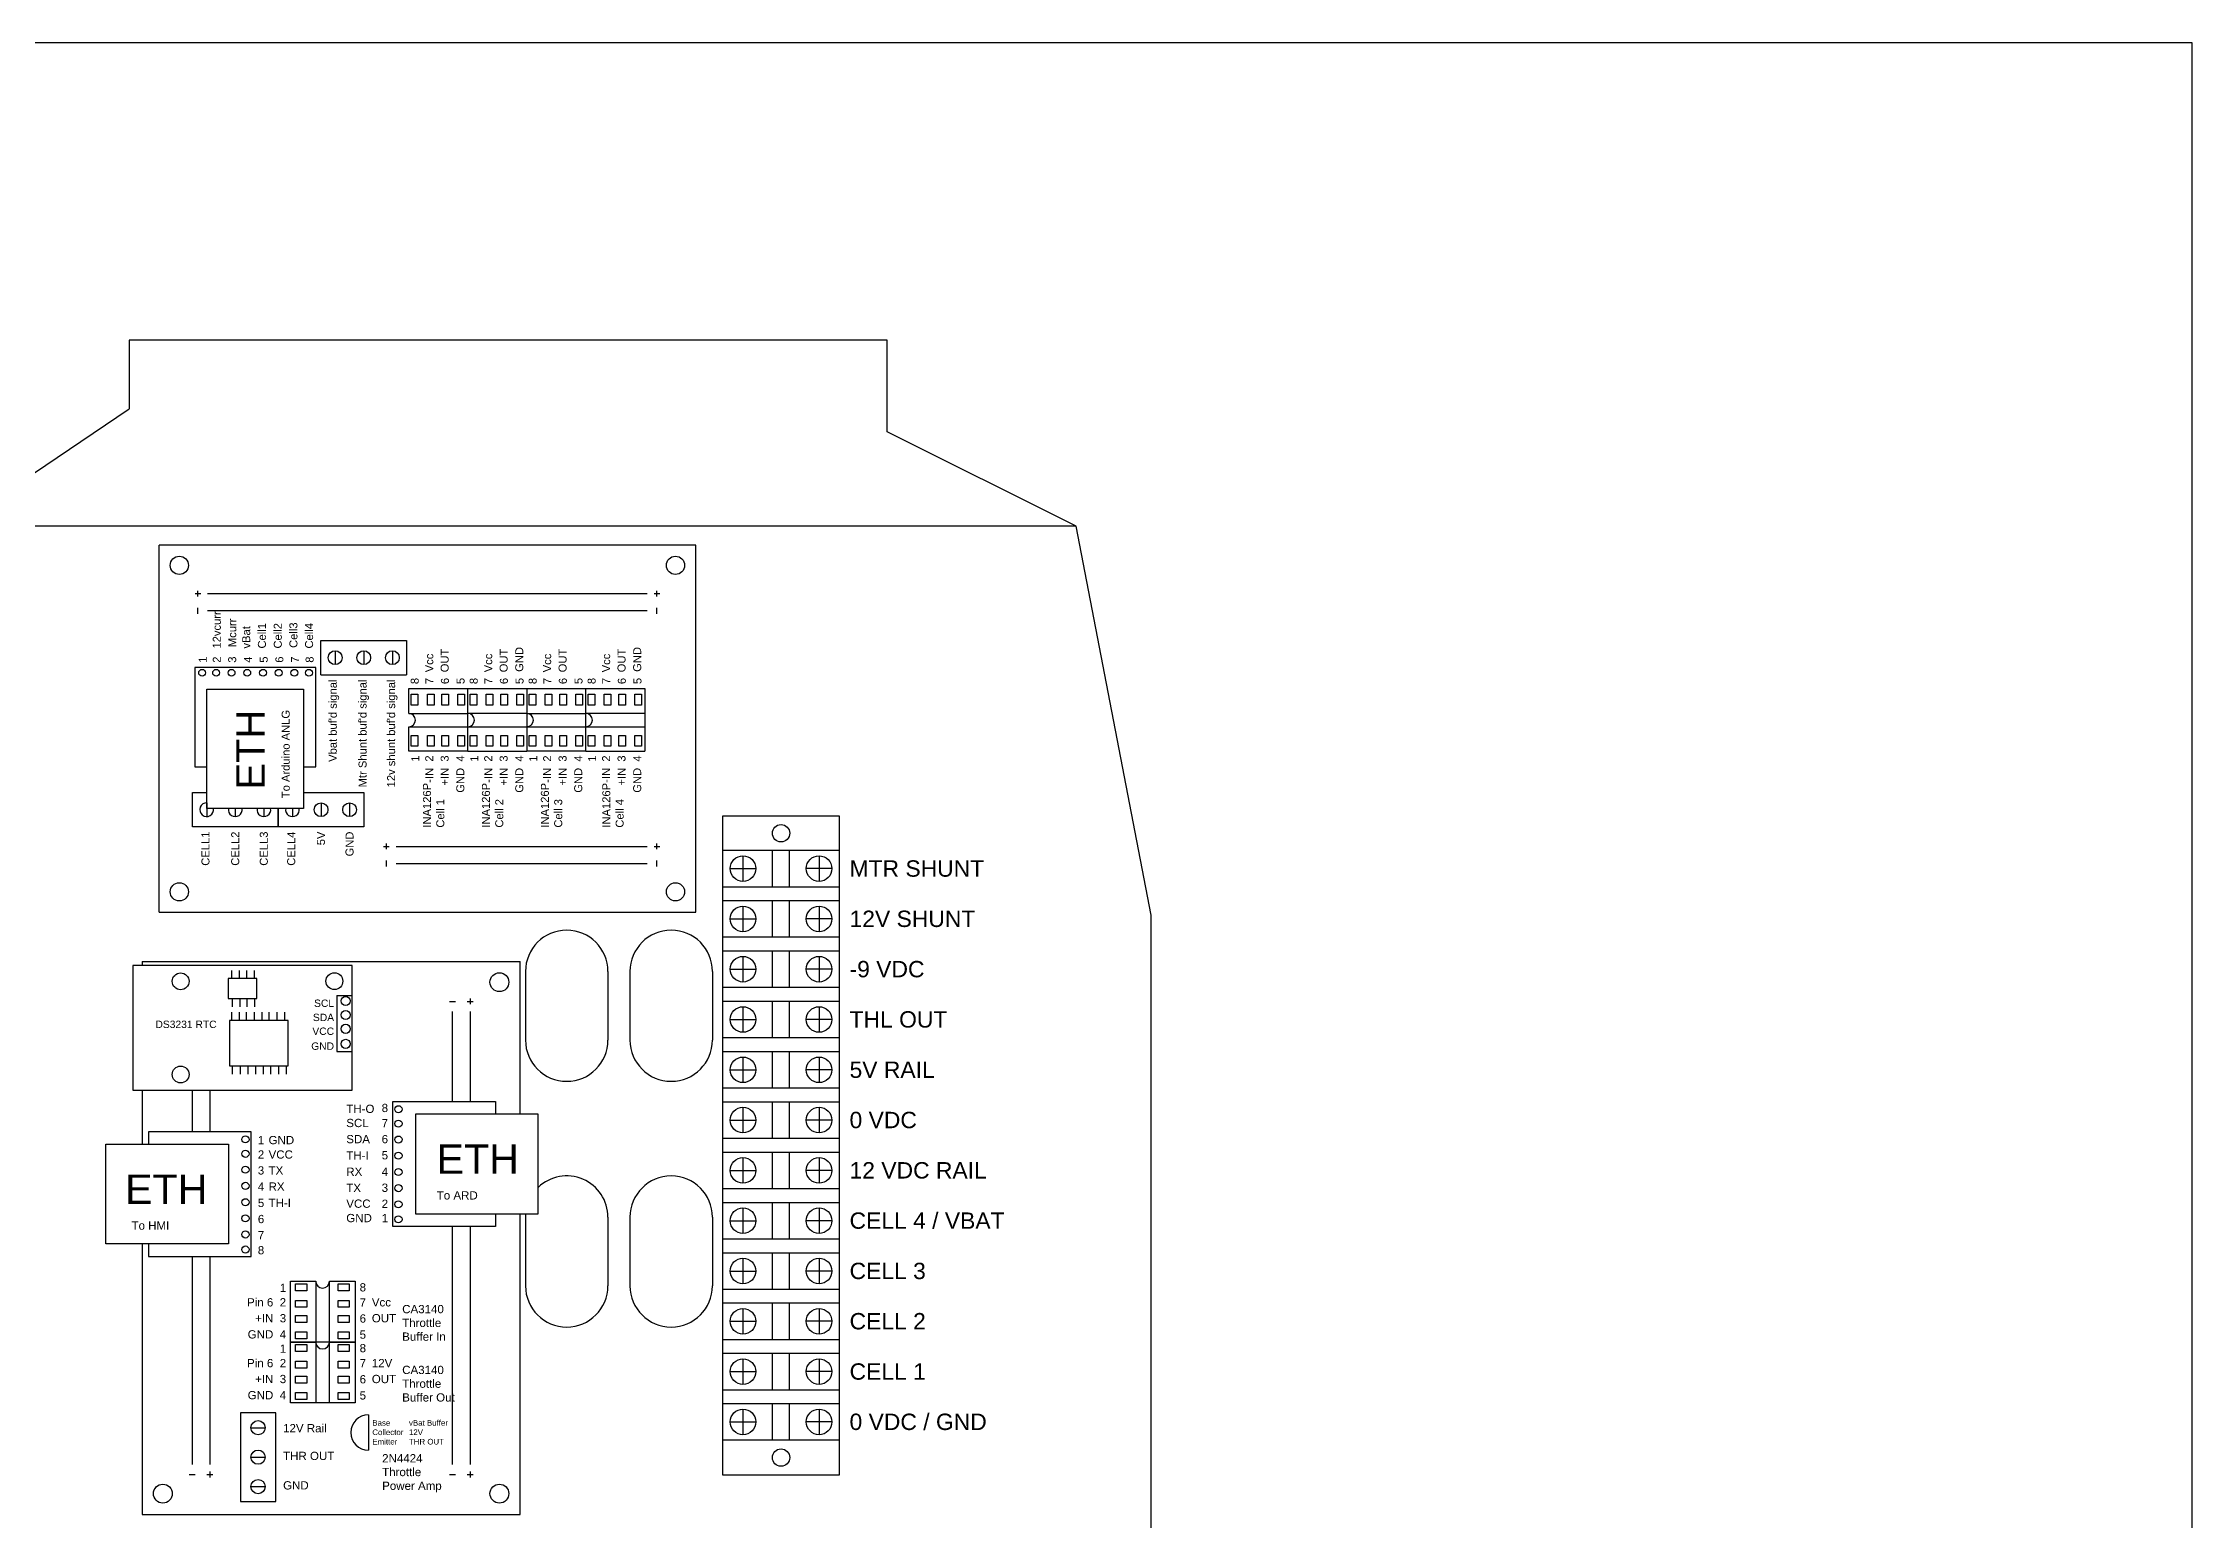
# Model space of a CAD drawing. Header units: inches. Extents: x 0 to 43.7, y -2.3 to 8.
# Drawn here: x 3.94 to 10.5, y 3.49 to 8 of the extents above; entities that cross this region are included whole.
import ezdxf
from ezdxf.enums import TextEntityAlignment as Align

# ---------------------------------------------------------------- set-up
doc = ezdxf.new("R2010")
doc.units = ezdxf.units.IN
doc.header["$MEASUREMENT"] = 0
doc.layers.add('DRAWING SHT', color=7, linetype='Continuous')
doc.styles.get("Standard").update_dxf_attribs({"font": 'arial.ttf'})

# ---------------------------------------------------------------- blocks, each defined once
blk = doc.blocks.new('Fuerth Cole DRAWING SHT')
at = {"layer": 'DRAWING SHT'}
blk.add_lwpolyline([(0, 0), (10.5, 0), (10.5, 8), (0, 8)], close=True, dxfattribs=at)
for tag, p in [('DATE', (9.375, 0.375)), ('DRN_BY', (1.4375, 0.125)), ('CLS', (3.025, 0.125)), ('SCALE', (9.425, 0.125))]:
    blk.add_attdef(tag, text='', height=0.12, dxfattribs=at).set_placement(p, align=Align.MIDDLE_CENTER)
at = {"layer": 'DRAWING SHT', "lineweight": 30, "flags": 104}
blk.add_attdef('TITLE', text='', height=0.12, dxfattribs=at).set_placement((3.875, 0.25), align=Align.MIDDLE_LEFT)
blk = doc.blocks.new('*U5')
for p, q in [((0.1772, 0.0551), (-0.1772, 0.0551)), ((-0.1553, 0.0001), (-0.077, 0.0001)), ((-0.1162, 0.0392), (-0.1162, -0.039)), ((-0.026, -0.0551), (-0.026, 0.0551)), ((0.026, -0.0551), (0.026, 0.0551)), ((0.1553, 0.0001), (0.077, 0.0001)), ((0.1162, 0.0392), (0.1162, -0.039)), ((-0.1772, -0.0551), (0.1772, -0.0551))]:
    blk.add_line(p, q)
for centre in [(-0.1162, 0.0001), (0.1162, 0.0001)]:
    blk.add_circle(centre, 0.0391)
blk = doc.blocks.new('*U4')
at = {"color": 0, "linetype": 'ByBlock', "lineweight": -2, "transparency": 16777216}
for p in [(0, 1.6901), (0, 1.5365), (0, 1.3828), (0, 1.2292), (0, 1.0755), (0, 0.9219), (0, 0.7682), (0, 0.6146), (0, 0.4609), (0, 0.3073), (0, 0.1536), (0, 0)]:
    blk.add_blockref('*U5', p, dxfattribs=at)

msp = doc.modelspace()

# ---------------------------------------------------------------- linework, layer by layer
for p, q in [((6.5138, 7.0918), (4.1991, 7.0918)), ((4.1991, 7.0918), (4.1991, 6.8824)), ((6.5138, 6.8126), (6.5138, 7.0918)), ((3.6669, 6.524), (4.1991, 6.8824)), ((7.0913, 6.524), (6.5138, 6.8126)), ((7.0913, 6.524), (3.6669, 6.524)), ((7.3207, 5.3355), (7.0913, 6.524)), ((5.9292, 6.4661), (4.2903, 6.4661)), ((4.2903, 5.3455), (4.2903, 6.4661)), ((5.9292, 5.3455), (5.9292, 6.4661)), ((4.4, 6.318), (4.4175, 6.318)), ((4.4087, 6.3092), (4.4087, 6.3267)), ((4.4384, 6.318), (5.7811, 6.318)), ((5.802, 6.318), (5.8194, 6.318)), ((5.8107, 6.3092), (5.8107, 6.3267)), ((4.4087, 6.2568), (4.4087, 6.2743)), ((5.7811, 6.2656), (4.4384, 6.2656)), ((5.8107, 6.2568), (5.8107, 6.2743)), ((4.7843, 6.1748), (5.0462, 6.1748)), ((4.7843, 6.07), (4.7843, 6.1748)), ((5.0462, 6.1748), (5.0462, 6.07)), ((4.828, 6.1433), (4.828, 6.1014)), ((4.9153, 6.1433), (4.9153, 6.1014)), ((5.0026, 6.1433), (5.0026, 6.1014)), ((4.7843, 6.07), (5.0462, 6.07)), ((5.0529, 5.952), (5.0529, 6.0285)), ((5.0529, 6.0285), (5.233, 6.0285)), ((5.233, 5.8364), (5.233, 6.0285)), ((5.233, 6.0285), (5.4131, 6.0285)), ((5.4131, 6.0285), (5.4131, 5.8364)), ((5.4131, 6.0285), (5.5933, 6.0285)), ((5.5933, 5.8364), (5.5933, 6.0285)), ((5.5933, 6.0285), (5.7734, 6.0285)), ((5.7734, 6.0285), (5.7734, 5.8364)), ((5.0529, 5.952), (5.233, 5.952)), ((5.0529, 5.8364), (5.0529, 5.9115)), ((5.0529, 5.9115), (5.233, 5.9115)), ((5.4131, 5.952), (5.233, 5.952)), ((5.233, 5.9115), (5.4131, 5.9115)), ((5.4131, 5.952), (5.5933, 5.952)), ((5.4131, 5.9115), (5.5933, 5.9115)), ((5.7734, 5.952), (5.5933, 5.952)), ((5.5933, 5.9115), (5.7734, 5.9115)), ((5.233, 5.8364), (5.0529, 5.8364)), ((5.233, 5.8364), (5.4131, 5.8364)), ((5.5933, 5.8364), (5.4131, 5.8364)), ((5.5933, 5.8364), (5.7734, 5.8364)), ((4.3918, 5.7105), (4.4359, 5.7105)), ((4.3918, 5.6057), (4.3918, 5.7105)), ((4.4355, 5.6791), (4.4355, 5.6372)), ((4.5228, 5.662), (4.5228, 5.6372)), ((4.6101, 5.662), (4.6101, 5.6372)), ((4.6538, 5.662), (4.6538, 5.6057)), ((4.6538, 5.6057), (4.6538, 5.662)), ((4.6974, 5.662), (4.6974, 5.6372)), ((4.7311, 5.7105), (4.9157, 5.7105)), ((4.7847, 5.6791), (4.7847, 5.6372)), ((4.872, 5.6791), (4.872, 5.6372)), ((4.9157, 5.7105), (4.9157, 5.6057)), ((4.6538, 5.6057), (4.3918, 5.6057)), ((4.9157, 5.6057), (4.6538, 5.6057)), ((4.976, 5.546), (4.9934, 5.546)), ((4.9847, 5.5373), (4.9847, 5.5548)), ((5.0144, 5.546), (5.7811, 5.546)), ((5.802, 5.546), (5.8194, 5.546)), ((5.8107, 5.5373), (5.8107, 5.5548)), ((4.9847, 5.4849), (4.9847, 5.5024)), ((5.0144, 5.4936), (5.7811, 5.4936)), ((5.8107, 5.4849), (5.8107, 5.5024)), ((4.2903, 5.3455), (5.9292, 5.3455)), ((7.3207, 0.9571), (7.3207, 5.3355)), ((4.2381, 5.1947), (4.2381, 5.1821)), ((4.2381, 5.1947), (5.3933, 5.1947)), ((5.3933, 4.7284), (5.3933, 5.1947)), ((4.5115, 5.1673), (4.5115, 5.1419)), ((4.5344, 5.1673), (4.5344, 5.1419)), ((4.5569, 5.1673), (4.5569, 5.1419)), ((4.5803, 5.1673), (4.5803, 5.1419)), ((5.4093, 5.1639), (5.4093, 4.9542)), ((5.6611, 5.1639), (5.6611, 4.9542)), ((5.7285, 5.1639), (5.7285, 4.9542)), ((5.9803, 5.1639), (5.9803, 4.9542)), ((4.5131, 5.081), (4.5131, 5.0556)), ((4.5368, 5.081), (4.5368, 5.0556)), ((4.5586, 5.081), (4.5586, 5.0556)), ((4.582, 5.081), (4.582, 5.0556)), ((4.8334, 5.0908), (4.8334, 4.919)), ((4.8334, 5.0908), (4.8803, 5.0908)), ((5.1776, 5.0725), (5.1956, 5.0725)), ((5.2316, 5.0725), (5.2496, 5.0725)), ((5.2406, 5.0815), (5.2406, 5.0635)), ((4.5115, 5.0398), (4.5115, 5.0144)), ((4.535, 5.0398), (4.535, 5.0144)), ((4.5565, 5.0398), (4.5565, 5.0144)), ((4.5805, 5.0398), (4.5805, 5.0144)), ((4.6036, 5.0398), (4.6036, 5.0144)), ((4.6254, 5.0398), (4.6254, 5.0144)), ((4.6497, 5.0398), (4.6497, 5.0144)), ((4.6727, 5.0398), (4.6727, 5.0144)), ((5.1866, 4.7662), (5.1866, 5.0419)), ((5.2406, 5.0419), (5.2406, 4.7662)), ((4.5132, 4.876), (4.5132, 4.8505)), ((4.5374, 4.876), (4.5374, 4.8505)), ((4.5616, 4.876), (4.5616, 4.8505)), ((4.5845, 4.876), (4.5845, 4.8505)), ((4.6077, 4.876), (4.6077, 4.8505)), ((4.6302, 4.876), (4.6302, 4.8505)), ((4.6544, 4.876), (4.6544, 4.8505)), ((4.6783, 4.876), (4.6783, 4.8505)), ((4.8334, 4.919), (4.8803, 4.919)), ((4.2381, 4.8008), (4.2381, 4.6362)), ((4.3908, 4.8008), (4.3908, 4.674)), ((4.4448, 4.8008), (4.4448, 4.674)), ((5.3933, 3.5051), (5.3933, 4.424)), ((5.4093, 4.4134), (5.4093, 4.2037)), ((5.6611, 4.4134), (5.6611, 4.2037)), ((5.7285, 4.4134), (5.7285, 4.2037)), ((5.9803, 4.4134), (5.9803, 4.2037)), ((5.1866, 3.6579), (5.1866, 4.3851)), ((5.2406, 4.3851), (5.2406, 3.6579)), ((4.2381, 4.3319), (4.2381, 3.5051)), ((4.3908, 4.2929), (4.3908, 3.6579)), ((4.4448, 4.2929), (4.4448, 3.6579)), ((4.6912, 4.2176), (4.7686, 4.2176)), ((4.7686, 4.2176), (4.7686, 4.0319)), ((4.8104, 4.0319), (4.8104, 4.2176)), ((4.8104, 4.2176), (4.8892, 4.2176)), ((4.6912, 4.0319), (4.7686, 4.0319)), ((4.7686, 4.0319), (4.7686, 3.8462)), ((4.8104, 3.8462), (4.8104, 4.0319)), ((4.8104, 4.0319), (4.8892, 4.0319)), ((4.5384, 3.8153), (4.5384, 3.5453)), ((4.6464, 3.8153), (4.5384, 3.8153)), ((4.6464, 3.5453), (4.6464, 3.8153)), ((4.9294, 3.8093), (4.9294, 3.7017)), ((4.5708, 3.7703), (4.614, 3.7703)), ((4.5708, 3.6803), (4.614, 3.6803)), ((4.3818, 3.6273), (4.3998, 3.6273)), ((4.4358, 3.6273), (4.4538, 3.6273)), ((4.4448, 3.6363), (4.4448, 3.6183)), ((5.1776, 3.6273), (5.1956, 3.6273)), ((5.2316, 3.6273), (5.2496, 3.6273)), ((5.2406, 3.6363), (5.2406, 3.6183)), ((4.5384, 3.5453), (4.6464, 3.5453)), ((4.5708, 3.5903), (4.614, 3.5903)), ((4.2381, 3.5051), (5.3933, 3.5051))]:
    msp.add_line(p, q)
for points in [[(4.7311, 5.789), (4.7689, 5.789), (4.7689, 6.0926), (4.3991, 6.0926), (4.3991, 5.789), (4.4359, 5.789)], [(5.3174, 4.424), (5.3174, 4.3851), (5.0044, 4.3851), (5.0044, 4.7662), (5.3174, 4.7662), (5.3174, 4.7284)], [(4.258, 4.3319), (4.258, 4.2929), (4.571, 4.2929), (4.571, 4.674), (4.258, 4.674), (4.258, 4.6362)], [(4.8892, 4.2176), (4.8892, 4.0319), (4.6912, 4.0319), (4.6912, 4.2176)], [(4.8892, 4.0319), (4.8892, 3.8462), (4.6912, 3.8462), (4.6912, 4.0319)]]:
    msp.add_lwpolyline(points)
for points in [[(4.4359, 5.662), (4.4359, 6.026), (4.7311, 6.026), (4.7311, 5.662)], [(5.0808, 6.0108), (5.0808, 5.9776), (5.0603, 5.9776), (5.0603, 6.0108)], [(5.1299, 6.0108), (5.1299, 5.9776), (5.1095, 5.9776), (5.1095, 6.0108)], [(5.1746, 6.0108), (5.1746, 5.9776), (5.1541, 5.9776), (5.1541, 6.0108)], [(5.223, 6.0108), (5.223, 5.9776), (5.2026, 5.9776), (5.2026, 6.0108)], [(5.2609, 6.0108), (5.2609, 5.9776), (5.2405, 5.9776), (5.2405, 6.0108)], [(5.31, 6.0108), (5.31, 5.9776), (5.2896, 5.9776), (5.2896, 6.0108)], [(5.3547, 6.0108), (5.3547, 5.9776), (5.3343, 5.9776), (5.3343, 6.0108)], [(5.4032, 6.0108), (5.4032, 5.9776), (5.3827, 5.9776), (5.3827, 6.0108)], [(5.441, 6.0108), (5.441, 5.9776), (5.4206, 5.9776), (5.4206, 6.0108)], [(5.4901, 6.0108), (5.4901, 5.9776), (5.4697, 5.9776), (5.4697, 6.0108)], [(5.5348, 6.0108), (5.5348, 5.9776), (5.5144, 5.9776), (5.5144, 6.0108)], [(5.5833, 6.0108), (5.5833, 5.9776), (5.5629, 5.9776), (5.5629, 6.0108)], [(5.6211, 6.0108), (5.6211, 5.9776), (5.6007, 5.9776), (5.6007, 6.0108)], [(5.6703, 6.0108), (5.6703, 5.9776), (5.6498, 5.9776), (5.6498, 6.0108)], [(5.7149, 6.0108), (5.7149, 5.9776), (5.6945, 5.9776), (5.6945, 6.0108)], [(5.7634, 6.0108), (5.7634, 5.9776), (5.743, 5.9776), (5.743, 6.0108)], [(5.0808, 5.8849), (5.0808, 5.8517), (5.0603, 5.8517), (5.0603, 5.8849)], [(5.1299, 5.8849), (5.1299, 5.8517), (5.1095, 5.8517), (5.1095, 5.8849)], [(5.1746, 5.8849), (5.1746, 5.8517), (5.1541, 5.8517), (5.1541, 5.8849)], [(5.223, 5.8849), (5.223, 5.8517), (5.2026, 5.8517), (5.2026, 5.8849)], [(5.2609, 5.8849), (5.2609, 5.8517), (5.2405, 5.8517), (5.2405, 5.8849)], [(5.31, 5.8849), (5.31, 5.8517), (5.2896, 5.8517), (5.2896, 5.8849)], [(5.3547, 5.8849), (5.3547, 5.8517), (5.3343, 5.8517), (5.3343, 5.8849)], [(5.4032, 5.8849), (5.4032, 5.8517), (5.3827, 5.8517), (5.3827, 5.8849)], [(5.441, 5.8849), (5.441, 5.8517), (5.4206, 5.8517), (5.4206, 5.8849)], [(5.4901, 5.8849), (5.4901, 5.8517), (5.4697, 5.8517), (5.4697, 5.8849)], [(5.5348, 5.8849), (5.5348, 5.8517), (5.5144, 5.8517), (5.5144, 5.8849)], [(5.5833, 5.8849), (5.5833, 5.8517), (5.5629, 5.8517), (5.5629, 5.8849)], [(5.6211, 5.8849), (5.6211, 5.8517), (5.6007, 5.8517), (5.6007, 5.8849)], [(5.6703, 5.8849), (5.6703, 5.8517), (5.6498, 5.8517), (5.6498, 5.8849)], [(5.7149, 5.8849), (5.7149, 5.8517), (5.6945, 5.8517), (5.6945, 5.8849)], [(5.7634, 5.8849), (5.7634, 5.8517), (5.743, 5.8517), (5.743, 5.8849)], [(6.0126, 5.6392), (6.3671, 5.6392), (6.3671, 3.6251), (6.0126, 3.6251)], [(4.8803, 5.1821), (4.2095, 5.1821), (4.2095, 4.8008), (4.8803, 4.8008)], [(4.5891, 5.1419), (4.5014, 5.1419), (4.5014, 5.081), (4.5891, 5.081)], [(4.6841, 5.0144), (4.505, 5.0144), (4.505, 4.876), (4.6841, 4.876)], [(5.4483, 4.7284), (5.073, 4.7284), (5.073, 4.424), (5.4483, 4.424)], [(4.1271, 4.6362), (4.5024, 4.6362), (4.5024, 4.3319), (4.1271, 4.3319)], [(4.7411, 4.1888), (4.7069, 4.1888), (4.7069, 4.2099), (4.7411, 4.2099)], [(4.8709, 4.1888), (4.8367, 4.1888), (4.8367, 4.2099), (4.8709, 4.2099)], [(4.7411, 4.1382), (4.7069, 4.1382), (4.7069, 4.1592), (4.7411, 4.1592)], [(4.8709, 4.1382), (4.8367, 4.1382), (4.8367, 4.1592), (4.8709, 4.1592)], [(4.7411, 4.0921), (4.7069, 4.0921), (4.7069, 4.1132), (4.7411, 4.1132)], [(4.8709, 4.0921), (4.8367, 4.0921), (4.8367, 4.1132), (4.8709, 4.1132)], [(4.7411, 4.0422), (4.7069, 4.0422), (4.7069, 4.0632), (4.7411, 4.0632)], [(4.7411, 4.0032), (4.7069, 4.0032), (4.7069, 4.0242), (4.7411, 4.0242)], [(4.8709, 4.0422), (4.8367, 4.0422), (4.8367, 4.0632), (4.8709, 4.0632)], [(4.8709, 4.0032), (4.8367, 4.0032), (4.8367, 4.0242), (4.8709, 4.0242)], [(4.7411, 3.9525), (4.7069, 3.9525), (4.7069, 3.9736), (4.7411, 3.9736)], [(4.8709, 3.9525), (4.8367, 3.9525), (4.8367, 3.9736), (4.8709, 3.9736)], [(4.7411, 3.9065), (4.7069, 3.9065), (4.7069, 3.9275), (4.7411, 3.9275)], [(4.7411, 3.8565), (4.7069, 3.8565), (4.7069, 3.8775), (4.7411, 3.8775)], [(4.8709, 3.9065), (4.8367, 3.9065), (4.8367, 3.9275), (4.8709, 3.9275)], [(4.8709, 3.8565), (4.8367, 3.8565), (4.8367, 3.8775), (4.8709, 3.8775)]]:
    msp.add_lwpolyline(points, close=True)
for centre, radius in [((4.352, 6.4044), 0.0279), ((5.8675, 6.4044), 0.0279), ((4.828, 6.1224), 0.021), ((4.9153, 6.1224), 0.021), ((5.0026, 6.1224), 0.021), ((4.4216, 6.0761), 0.0105), ((4.4643, 6.0761), 0.0105), ((4.5114, 6.0761), 0.0105), ((4.5592, 6.0761), 0.0105), ((4.6077, 6.0761), 0.0105), ((4.6555, 6.0761), 0.0105), ((4.7033, 6.0761), 0.0105), ((4.7478, 6.0761), 0.0105), ((4.7847, 5.6581), 0.021), ((4.872, 5.6581), 0.021), ((6.1899, 5.5862), 0.0265), ((4.352, 5.4072), 0.0279), ((5.8675, 5.4072), 0.0279), ((4.3559, 5.1338), 0.0257), ((4.8256, 5.1344), 0.0257), ((5.3297, 5.131), 0.0288), ((4.8603, 5.0738), 0.0139), ((4.8603, 5.031), 0.0139), ((4.8603, 4.9886), 0.0139), ((4.8603, 4.9427), 0.0139), ((4.3559, 4.849), 0.0257), ((5.0214, 4.743), 0.0108), ((4.554, 4.6509), 0.0108), ((5.0214, 4.699), 0.0108), ((5.0214, 4.6505), 0.0108), ((4.554, 4.6069), 0.0108), ((5.0214, 4.6012), 0.0108), ((4.554, 4.5583), 0.0108), ((5.0214, 4.5512), 0.0108), ((4.554, 4.509), 0.0108), ((4.554, 4.459), 0.0108), ((5.0214, 4.502), 0.0108), ((4.554, 4.4098), 0.0108), ((5.0214, 4.4527), 0.0108), ((5.0214, 4.4068), 0.0108), ((4.554, 4.3605), 0.0108), ((4.554, 4.3146), 0.0108), ((4.5924, 3.7703), 0.0216), ((4.5924, 3.6803), 0.0216), ((6.1899, 3.6789), 0.0265), ((4.5924, 3.5903), 0.0216), ((4.3017, 3.5688), 0.0288), ((5.3297, 3.5688), 0.0288)]:
    msp.add_circle(centre, radius)
for centre, radius, start, end in [((5.0529, 5.9318), 0.0203, 270, 90), ((5.233, 5.9318), 0.0203, 270, 90), ((5.4131, 5.9318), 0.0203, 270, 90), ((5.5933, 5.9318), 0.0203, 270, 90), ((4.4355, 5.6581), 0.021, 88.99004, 10.69233), ((4.5228, 5.6581), 0.021, 169.30767, 10.69233), ((4.6101, 5.6581), 0.021, 169.30767, 10.69233), ((4.6974, 5.6581), 0.021, 169.30767, 10.69233), ((5.5352, 5.1639), 0.1259, 0, 180), ((5.8544, 5.1639), 0.1259, 0, 180), ((5.5352, 4.9542), 0.1259, 180, 0), ((5.8544, 4.9542), 0.1259, 180, 0), ((5.5352, 4.4134), 0.1259, 0, 133.66672), ((5.8544, 4.4134), 0.1259, 0, 180), ((5.5352, 4.4134), 0.1259, 175.13551, 180), ((4.7895, 4.2176), 0.0209, 180, 0), ((5.5352, 4.2037), 0.1259, 180, 0), ((5.8544, 4.2037), 0.1259, 180, 0), ((4.7895, 4.0319), 0.0209, 180, 0), ((4.9294, 3.7555), 0.0538, 90, 270)]:
    msp.add_arc(centre, radius, start, end)

# ---------------------------------------------------------------- block references
for name, p in [('Fuerth Cole DRAWING SHT', (0, 0)), ('*U4', (6.1899, 3.7879))]:
    msp.add_blockref(name, p)

# ---------------------------------------------------------------- texts
at = {"rotation": 90}
for s, width, heights, insert, char_height, attachment_point in [('12vcurr', 0.070065, [0], (4.4665, 6.1503), 0.02445, 4), ('Mcurr', 0.065813, [0], (4.5136, 6.1546), 0.02445, 4), ('vBat', 0.070065, [0.0167], (4.5563, 6.1503), 0.02445, 4), ('Cell1', 0.070065, [0], (4.6044, 6.1503), 0.02445, 4), ('Cell2', 0.070065, [0], (4.6528, 6.1503), 0.02445, 4), ('Cell3', 0.068193, [0.0253], (4.7006, 6.1522), 0.02445, 4), ('Cell4', 0.070065, [0], (4.7484, 6.1503), 0.02445, 4), ('1', 0.070065, [0], (4.4114, 6.1259), 0.0244, 3), ('2', 0.070065, [0], (4.4541, 6.1259), 0.0244, 3), ('3', 0.070065, [0], (4.5012, 6.1259), 0.0244, 3), ('4', 0.070065, [0], (4.549, 6.1259), 0.0244, 3), ('5', 0.070065, [0], (4.5975, 6.1259), 0.0244, 3), ('6', 0.070065, [0], (4.6453, 6.1259), 0.0244, 3), ('7', 0.070065, [0], (4.6931, 6.1259), 0.0244, 3), ('8', 0.070065, [0], (4.7376, 6.1259), 0.0244, 3), ('Vcc', 0.070065, [0], (5.1031, 6.0777), 0.02445, 1), ('OUT', 0.070065, [0], (5.1502, 6.0777), 0.02445, 1), ('Vcc', 0.070065, [0], (5.2832, 6.0777), 0.02445, 1), ('OUT', 0.070065, [0], (5.3303, 6.0777), 0.02445, 1), ('GND', 0.070065, [0], (5.3781, 6.0791), 0.02445, 1), ('Vcc', 0.070065, [0], (5.4633, 6.0777), 0.02445, 1), ('OUT', 0.070065, [0], (5.5104, 6.0777), 0.02445, 1), ('Vcc', 0.070065, [0], (5.6434, 6.0777), 0.02445, 1), ('OUT', 0.070065, [0], (5.6905, 6.0777), 0.02445, 1), ('GND', 0.070065, [0], (5.7383, 6.0791), 0.02445, 1), ("Vbat buf'd signal", 0.309607, [0.111], (4.8243, 6.0555), 0.024447, 6), ("Mtr Shunt buf'd signal", 0.341324, [0.1583], (4.9153, 6.0555), 0.024447, 6), ("12v shunt buf'd signal", 0.375263, [0.0837], (5.0026, 6.0555), 0.024447, 6), ('8', 0.070065, [0], (5.0834, 6.0416), 0.0244, 7), ('7', 0.070065, [0], (5.128, 6.0416), 0.0244, 7), ('6', 0.070065, [0], (5.1758, 6.0416), 0.0244, 7), ('5', 0.070065, [0], (5.2235, 6.0416), 0.0244, 7), ('8', 0.070065, [0], (5.2636, 6.0416), 0.0244, 7), ('7', 0.070065, [0], (5.3081, 6.0416), 0.0244, 7), ('6', 0.070065, [0], (5.3559, 6.0416), 0.0244, 7), ('5', 0.070065, [0], (5.4037, 6.0416), 0.0244, 7), ('8', 0.070065, [0], (5.4437, 6.0416), 0.0244, 7), ('7', 0.070065, [0], (5.4882, 6.0416), 0.0244, 7), ('6', 0.070065, [0], (5.536, 6.0416), 0.0244, 7), ('5', 0.070065, [0], (5.5838, 6.0416), 0.0244, 7), ('8', 0.070065, [0], (5.6238, 6.0416), 0.0244, 7), ('7', 0.070065, [0], (5.6683, 6.0416), 0.0244, 7), ('6', 0.070065, [0], (5.7161, 6.0416), 0.0244, 7), ('5', 0.070065, [0], (5.7639, 6.0416), 0.0244, 7), ('ETH', 0.236327, [0], (4.5256, 5.9633), 0.08731, 3), ('To Arduino ANLG', 0.280917, [0.0157], (4.6646, 5.9627), 0.024447, 3), ('1', 0.070065, [0], (5.0604, 5.8048), 0.0244, 1), ('2', 0.070065, [0], (5.1031, 5.8048), 0.0244, 1), ('-IN', 0.070065, [0], (5.1031, 5.7858), 0.02445, 3), ('3', 0.070065, [0], (5.1502, 5.8048), 0.0244, 1), ('+IN', 0.070065, [0], (5.1502, 5.7858), 0.02445, 3), ('GND', 0.070065, [0], (5.198, 5.7858), 0.02445, 3), ('4', 0.070065, [0], (5.198, 5.8048), 0.0244, 1), ('1', 0.070065, [0], (5.2405, 5.8048), 0.0244, 1), ('2', 0.070065, [0], (5.2832, 5.8048), 0.0244, 1), ('-IN', 0.070065, [0], (5.2832, 5.7858), 0.02445, 3), ('3', 0.070065, [0], (5.3303, 5.8048), 0.0244, 1), ('+IN', 0.070065, [0], (5.3303, 5.7858), 0.02445, 3), ('GND', 0.070065, [0], (5.3781, 5.7858), 0.02445, 3), ('4', 0.070065, [0], (5.3781, 5.8048), 0.0244, 1), ('1', 0.070065, [0], (5.4206, 5.8048), 0.0244, 1), ('2', 0.070065, [0], (5.4633, 5.8048), 0.0244, 1), ('-IN', 0.070065, [0], (5.4633, 5.7858), 0.02445, 3), ('3', 0.070065, [0], (5.5104, 5.8048), 0.0244, 1), ('+IN', 0.070065, [0], (5.5104, 5.7858), 0.02445, 3), ('GND', 0.070065, [0], (5.5582, 5.7858), 0.02445, 3), ('4', 0.070065, [0], (5.5582, 5.8048), 0.0244, 1), ('1', 0.070065, [0], (5.6007, 5.8048), 0.0244, 1), ('2', 0.070065, [0], (5.6434, 5.8048), 0.0244, 1), ('-IN', 0.070065, [0], (5.6434, 5.7858), 0.02445, 3), ('3', 0.070065, [0], (5.6905, 5.8048), 0.0244, 1), ('+IN', 0.070065, [0], (5.6905, 5.7858), 0.02445, 3), ('GND', 0.070065, [0], (5.7383, 5.7858), 0.02445, 3), ('4', 0.070065, [0], (5.7383, 5.8048), 0.0244, 1), ('INA126P\\PCell 1', 0.159089, [0.1266], (5.0961, 5.6032), 0.02445, 1), ('INA126P\\PCell 2', 0.159089, [0.1266], (5.2762, 5.6032), 0.02445, 1), ('INA126P\\PCell 3', 0.159089, [0.1266], (5.4563, 5.6032), 0.02445, 1), ('INA126P\\PCell 4', 0.159089, [0.1266], (5.6439, 5.6032), 0.02445, 1), ('CELL1', 0.154174, [0], (4.4319, 5.5912), 0.02445, 6), ('CELL2', 0.161349, [0.1965], (4.5228, 5.5912), 0.02445, 6), ('CELL3', 0.151658, [0.1273], (4.6101, 5.5912), 0.02445, 6), ('CELL4', 0.154174, [0], (4.6938, 5.5912), 0.02445, 6), ('5V', 0.161349, [0.1965], (4.7847, 5.5912), 0.02445, 6), ('GND', 0.151658, [0.1273], (4.872, 5.5912), 0.02445, 6)]:
    msp.add_mtext_dynamic_manual_height_columns(s, width=width, gutter_width=43.655, heights=heights, dxfattribs=dict(at, insert=insert, char_height=char_height, attachment_point=attachment_point))
for s, width, gutter_width, heights, insert, char_height, attachment_point in [('MTR SHUNT', 0.684885, 1, [0], (6.3992, 5.478), 0.05, 4), ('12V SHUNT', 0.684885, 1, [0], (6.3992, 5.3244), 0.05, 4), ('-9 VDC', 0.684885, 1, [0], (6.3992, 5.1707), 0.05, 4), ('SCL', 0.064469, 40.1682, [0], (4.8246, 5.0553), 0.02249, 9), ('DS3231 RTC', 0.197561, 40.1682, [0.0331], (4.4658, 5.0137), 0.02249, 3), ('VCC', 0.064469, 40.1682, [0], (4.8246, 4.9698), 0.02249, 9), ('SDA', 0.064469, 40.1682, [0], (4.8246, 5.012), 0.02249, 9), ('THL OUT', 0.684885, 1, [0], (6.3992, 5.0171), 0.05, 4), ('GND', 0.064469, 40.1682, [0], (4.8246, 4.9243), 0.02249, 9), ('5V RAIL', 0.684885, 1, [0], (6.3992, 4.8634), 0.05, 4), ('TH-O', 0.072228, 45.0024, [0], (4.8619, 4.7314), 0.0252, 7), ('8', 0.072228, 45.0024, [0], (4.97, 4.734), 0.0252, 7), ('0 VDC', 0.684885, 1, [0], (6.3992, 4.7098), 0.05, 4), ('1', 0.072228, 45.0024, [0], (4.5917, 4.6614), 0.0252, 1), ('GND', 0.072228, 45.0024, [0.0172], (4.6245, 4.6614), 0.0252, 1), ('SCL', 0.072228, 45.0024, [0], (4.8619, 4.6881), 0.0252, 7), ('SDA', 0.070298, 45.0024, [0.0261], (4.8619, 4.6388), 0.0252, 7), ('7', 0.072228, 45.0024, [0], (4.97, 4.6881), 0.0252, 7), ('6', 0.072228, 45.0024, [0], (4.97, 4.6388), 0.0252, 7), ('2', 0.072228, 45.0024, [0], (4.5917, 4.6174), 0.0252, 1), ('VCC', 0.072228, 45.0024, [0], (4.6245, 4.6174), 0.0252, 1), ('TH-I', 0.072228, 45.0024, [0], (4.8619, 4.5895), 0.0252, 7), ('5', 0.072228, 45.0024, [0], (4.97, 4.5895), 0.0252, 7), ('ETH', 0.243621, 45.0024, [0], (5.1377, 4.6359), 0.09, 1), ('ETH', 0.243621, 45.0024, [0], (4.4377, 4.5437), 0.09, 3), ('3', 0.072228, 45.0024, [0], (4.5917, 4.5688), 0.0252, 1), ('TX', 0.072228, 45.0024, [0], (4.6245, 4.5688), 0.0252, 1), ('RX', 0.072228, 45.0024, [0], (4.8619, 4.5396), 0.0252, 7), ('4', 0.072228, 45.0024, [0], (4.97, 4.5396), 0.0252, 7), ('12 VDC RAIL', 0.684885, 1, [0], (6.3992, 4.5561), 0.05, 4), ('4', 0.072228, 45.0024, [0], (4.5917, 4.5195), 0.0252, 1), ('5', 0.072228, 45.0024, [0], (4.5917, 4.4695), 0.0252, 1), ('TH-I', 0.072228, 45.0024, [0], (4.6245, 4.4695), 0.0252, 1), ('RX', 0.072228, 45.0024, [0], (4.6245, 4.5195), 0.0252, 1), ('VCC', 0.072228, 45.0024, [0], (4.8619, 4.4417), 0.0252, 7), ('TX', 0.072228, 45.0024, [0], (4.8619, 4.4903), 0.0252, 7), ('3', 0.072228, 45.0024, [0], (4.97, 4.4903), 0.0252, 7), ('2', 0.072228, 45.0024, [0], (4.97, 4.4417), 0.0252, 7), ('To ARD', 0.289588, 45.0024, [0.0161], (5.1383, 4.4925), 0.0252, 1), ('To HMI', 0.205063, 45.0024, [0.0271], (4.2059, 4.4003), 0.0252, 1), ('6', 0.072228, 45.0024, [0], (4.5917, 4.4203), 0.0252, 1), ('GND', 0.072228, 45.0024, [0.0172], (4.8619, 4.3977), 0.0252, 7), ('1', 0.072228, 45.0024, [0], (4.97, 4.3977), 0.0252, 7), ('CELL 4 / VBAT', 0.684885, 1, [0], (6.3992, 4.4025), 0.05, 4), ('7', 0.072228, 45.0024, [0], (4.5917, 4.371), 0.0252, 1), ('8', 0.072228, 45.0024, [0], (4.5917, 4.3251), 0.0252, 1), ('CELL 3', 0.684885, 1, [0], (6.3992, 4.2488), 0.05, 4), ('1', 0.072228, 45.0024, [0], (4.6586, 4.2099), 0.0252, 1), ('8', 0.072228, 45.0024, [0], (4.9027, 4.1861), 0.0252, 7), ('Pin 6', 0.107885, 45.0024, [0.0232], (4.639, 4.1659), 0.0252, 3), ('2', 0.072228, 45.0024, [0], (4.6586, 4.1659), 0.0252, 1), ('7', 0.072228, 45.0024, [0], (4.9027, 4.1402), 0.0252, 7), ('Vcc', 0.072228, 45.0024, [0], (4.9399, 4.1659), 0.0252, 1), ('CA3140 Throttle Buffer In', 0.164, 45.0024, [0.1305], (5.0327, 4.1451), 0.025201, 1), ('+IN', 0.072228, 45.0024, [0], (4.639, 4.1173), 0.0252, 3), ('3', 0.072228, 45.0024, [0], (4.6586, 4.1173), 0.0252, 1), ('6', 0.072228, 45.0024, [0], (4.9027, 4.0909), 0.0252, 7), ('OUT', 0.072228, 45.0024, [0], (4.9399, 4.1173), 0.0252, 1), ('CELL 2', 0.684885, 1, [0], (6.3992, 4.0952), 0.05, 4), ('GND', 0.072228, 45.0024, [0], (4.639, 4.068), 0.0252, 3), ('4', 0.072228, 45.0024, [0], (4.6586, 4.068), 0.0252, 1), ('1', 0.072228, 45.0024, [0], (4.6586, 4.0242), 0.0252, 1), ('5', 0.072228, 45.0024, [0], (4.9027, 4.0417), 0.0252, 7), ('8', 0.072228, 45.0024, [0], (4.9027, 4.0004), 0.0252, 7), ('Pin 6', 0.107885, 45.0024, [0.0232], (4.639, 3.9802), 0.0252, 3), ('2', 0.072228, 45.0024, [0], (4.6586, 3.9802), 0.0252, 1), ('7', 0.072228, 45.0024, [0], (4.9027, 3.9545), 0.0252, 7), ('12V', 0.072228, 45.0024, [0], (4.9399, 3.9802), 0.0252, 1), ('CA3140 Throttle Buffer Out', 0.164, 45.0024, [0.1305], (5.0327, 3.9594), 0.025201, 1), ('CELL 1', 0.684885, 1, [0], (6.3992, 3.9415), 0.05, 4), ('GND', 0.072228, 45.0024, [0], (4.639, 3.8823), 0.0252, 3), ('+IN', 0.072228, 45.0024, [0], (4.639, 3.9316), 0.0252, 3), ('4', 0.072228, 45.0024, [0], (4.6586, 3.8823), 0.0252, 1), ('3', 0.072228, 45.0024, [0], (4.6586, 3.9316), 0.0252, 1), ('5', 0.072228, 45.0024, [0], (4.9027, 3.856), 0.0252, 7), ('6', 0.072228, 45.0024, [0], (4.9027, 3.9052), 0.0252, 7), ('OUT', 0.072228, 45.0024, [0], (4.9399, 3.9316), 0.0252, 1), ('0 VDC / GND', 0.684885, 1, [0], (6.3992, 3.7879), 0.05, 4), ('12V Rail', 0.158933, 45.0024, [0], (4.6689, 3.7559), 0.0252, 7), ('Base\\PCollector\\PEmitter', 0.107632, 0.4312, [0], (4.9414, 3.7937), 0.01725, 1), ('vBat Buffer\\P12V\\PTHR OUT', 0.348166, 0.4312, [0.0987], (5.0533, 3.7937), 0.017249, 1), ('THR OUT', 0.158933, 45.0024, [0], (4.6689, 3.6712), 0.0252, 7), ('2N4424\\PThrottle Power Amp', 0.200003, 45.0024, [0.1574], (4.9715, 3.6895), 0.025201, 1), ('GND', 0.158933, 45.0024, [0], (4.6689, 3.5812), 0.0252, 7)]:
    msp.add_mtext_dynamic_manual_height_columns(s, width=width, gutter_width=gutter_width, heights=heights, dxfattribs=dict(insert=insert, char_height=char_height, attachment_point=attachment_point))

doc.saveas('drawing.dxf')
